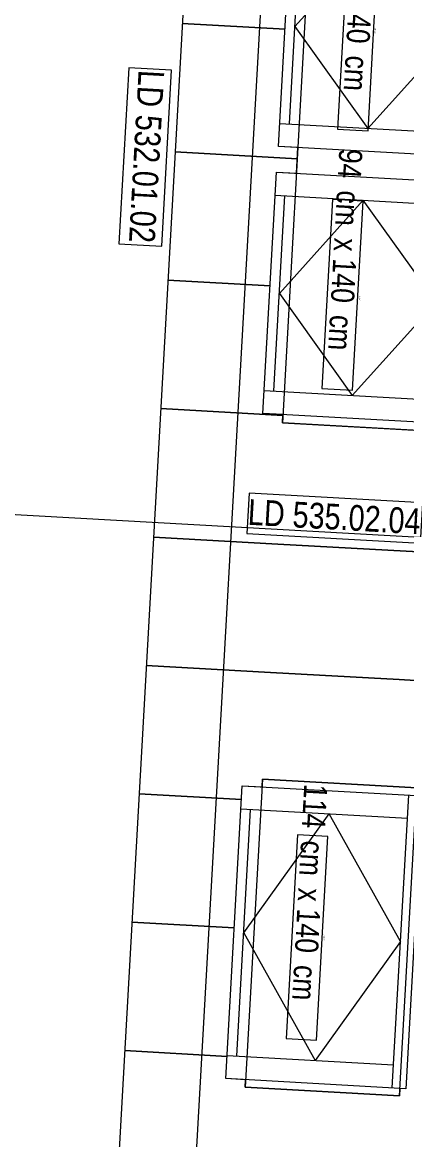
# Model space of a CAD drawing. Header units: metres. Extents: x -19025 to 34897, y -14024 to 26069.
# Drawn here: x -13343 to -11850, y 18165 to 22509 of the extents above; entities that cross this region are included whole.
import ezdxf
from ezdxf.enums import TextEntityAlignment as Align

# ---------------------------------------------------------------- set-up
doc = ezdxf.new("R2010")
doc.units = ezdxf.units.M
doc.header["$MEASUREMENT"] = 0
for name, color, linetype in [('11__100 Achsraster', 7, 'Continuous'), ('310 Dachkonstruktion massiv', 7, 'Continuous'), ('936 Beschriftung PP', 7, 'Continuous'), ('937 Beschriftung Detail', 7, 'Continuous')]:
    doc.layers.add(name, color=color, linetype=linetype)
doc.styles.add('ERSTELLTER_STIL_1', font='ARIALN.TTF')
doc.styles.add('ERSTELLTER_STIL_4', font='arialbd.ttf')
doc.styles.add('ERSTELLTER_STIL_9', font='arial.ttf', dxfattribs={"width": 0.8})
doc.linetypes.add('Grenze Bezirk', pattern='A,0,[2,22HAUS116_412 STG1 _ 2.DG_IndexB_2026-08-161.Shx,S=0.001587,R=0,X=0,Y=0],-0.25,0', length=0.25)

# ---------------------------------------------------------------- blocks, each defined once
blk = doc.blocks.new('Etikett_25_1', base_point=(-13.9071, 23.6466))
at = {"layer": '936 Beschriftung PP', "color": 7, "linetype": 'Continuous', "lineweight": 13, "flags": 128}
blk.add_lwpolyline([(-14.07, 22.861), (-13.9516, 22.8544), (-13.9071, 23.6466), (-14.0255, 23.6533)], close=True, dxfattribs=at)
at = {"layer": '936 Beschriftung PP', "color": 7, "lineweight": 13, "insert": (-13.9648, 22.8551), "char_height": 0.09, "attachment_point": 3, "rotation": 266.785, "style": 'ERSTELLTER_STIL_1'}
blk.add_mtext('\\A1;{\\pqr;\\pt0,1;\\fArial Narrow|b0|i0|c0|p0;\\W1.000000;114\\fArial Narrow|b0|i0|c0|p0;\\W1.000000;\\A1{\\H.66x;\\S^  ;}\\fArial Narrow|b0|i0|c0|p0;\\W1.000000; cm\\fArial Narrow|b0|i0|c0|p0;\\W1.000000;\\A1{\\H.66x;\\S^  ;}\\fArial Narrow|b0|i0|c0|p0;\\W1.000000; x \\fArial Narrow|b0|i0|c0|p0;\\W1.000000;\\fArial Narrow|b0|i0|c0|p0;\\W1.000000;\\fArial Narrow|b0|i0|c0|p0;\\W1.000000;\\fArial Narrow|b0|i0|c0|p0;\\W1.000000;\\fArial Narrow|b0|i0|c0|p0;\\W1.000000;140\\fArial Narrow|b0|i0|c0|p0;\\W1.000000;\\A1{\\H.66x;\\S^  ;}\\fArial Narrow|b0|i0|c0|p0;\\W1.000000; cm\\fArial Narrow|b0|i0|c0|p0;\\W1.000000;\\A1{\\H.66x;\\S^  ;}\\fArial Narrow|b0|i0|c0|p0;\\W1.000000;\\fArial Narrow|b0|i0|c0|p0;\\W1.000000;\\fArial Narrow|b0|i0|c0|p0;\\W1.000000;\\fArial Narrow|b0|i0|c0|p0;\\W1.000000;\\fArial Narrow|b0|i0|c0|p0;\\W1.000000;\\fArial Narrow|b0|i0|c0|p0;\\W1.000000;\\fArial Narrow|b0|i0|c0|p0;\\W1.000000;\\A1{\\H.66x;\\S^  ;}\\fArial Narrow|b0|i0|c0|p0;\\W1.000000;\\fArial Narrow|b0|i0|c0|p0;\\W1.000000;\\A1{\\H.66x;\\S^  ;}\\fArial Narrow|b0|i0|c0|p0;\\W1.000000;\\fArial Narrow|b0|i0|c0|p0;\\W1.000000;\\fArial Narrow|b0|i0|c0|p0;\\W1.000000;\\fArial Narrow|b0|i0|c0|p0;\\W1.000000;\\fArial Narrow|b0|i0|c0|p0;\\W1.000000;\\fArial Narrow|b0|i0|c0|p0;\\W1.000000;\\fArial Narrow|b0|i0|c0|p0;\\W1.000000;\\A1{\\H.66x;\\S^  ;}\\fArial Narrow|b0|i0|c0|p0;\\W1.000000;\\fArial Narrow|b0|i0|c0|p0;\\W1.000000;\\A1{\\H.66x;\\S^  ;}\\fArial Narrow|b0|i0|c0|p0;\\W1.000000;\\fArial Narrow|b0|i0|c0|p0;\\W1.000000;\\fArial Narrow|b0|i0|c0|p0;\\W1.000000;\\fArial Narrow|b0|i0|c0|p0;\\W1.000000;\\fArial Narrow|b0|i0|c0|p0;\\W1.000000;\\fArial Narrow|b0|i0|c0|p0;\\W1.000000;\\fArial Narrow|b0|i0|c0|p0;\\W1.000000;\\A1{\\H.66x;\\S^  ;}\\fArial Narrow|b0|i0|c0|p0;\\W1.000000;\\fArial Narrow|b0|i0|c0|p0;\\W1.000000;\\A1{\\H.66x;\\S^  ;}\\fArial Narrow|b0|i0|c0|p0;\\W1.000000;\\fArial Narrow|b0|i0|c0|p0;\\W1.000000;\\fArial Narrow|b0|i0|c0|p0;\\W1.000000;\\fArial Narrow|b0|i0|c0|p0;\\W1.000000;\\fArial Narrow|b0|i0|c0|p0;\\W1.000000;\\fArial Narrow|b0|i0|c0|p0;\\W1.000000;\\fArial Narrow|b0|i0|c0|p0;\\W1.000000;\\A1{\\H.66x;\\S^  ;}\\fArial Narrow|b0|i0|c0|p0;\\W1.000000;}', dxfattribs=at)
at = {"layer": '936 Beschriftung PP', "color": 7, "lineweight": 13, "style": 'ERSTELLTER_STIL_1'}
blk.add_attdef('DUMMY_92', text='', height=0.09, rotation=266.785, dxfattribs=at).set_placement((-13.9071, 23.6466), align=Align.TOP_LEFT)
blk = doc.blocks.new('Etikett_26_1', base_point=(-13.7708, 26.1164))
at = {"layer": '936 Beschriftung PP', "color": 7, "linetype": 'Continuous', "lineweight": 13, "flags": 128}
blk.add_lwpolyline([(-13.9305, 25.3886), (-13.812, 25.382), (-13.7708, 26.1164), (-13.8892, 26.123)], close=True, dxfattribs=at)
at = {"layer": '936 Beschriftung PP', "color": 7, "lineweight": 13, "insert": (-13.8252, 25.3827), "char_height": 0.09, "attachment_point": 3, "rotation": 266.785, "style": 'ERSTELLTER_STIL_1'}
blk.add_mtext('\\A1;{\\pqr;\\pt0,1;\\fArial Narrow|b0|i0|c0|p0;\\W1.000000;94\\fArial Narrow|b0|i0|c0|p0;\\W1.000000;\\A1{\\H.66x;\\S^  ;}\\fArial Narrow|b0|i0|c0|p0;\\W1.000000; cm\\fArial Narrow|b0|i0|c0|p0;\\W1.000000;\\A1{\\H.66x;\\S^  ;}\\fArial Narrow|b0|i0|c0|p0;\\W1.000000; x \\fArial Narrow|b0|i0|c0|p0;\\W1.000000;\\fArial Narrow|b0|i0|c0|p0;\\W1.000000;\\fArial Narrow|b0|i0|c0|p0;\\W1.000000;\\fArial Narrow|b0|i0|c0|p0;\\W1.000000;\\fArial Narrow|b0|i0|c0|p0;\\W1.000000;140\\fArial Narrow|b0|i0|c0|p0;\\W1.000000;\\A1{\\H.66x;\\S^  ;}\\fArial Narrow|b0|i0|c0|p0;\\W1.000000; cm\\fArial Narrow|b0|i0|c0|p0;\\W1.000000;\\A1{\\H.66x;\\S^  ;}\\fArial Narrow|b0|i0|c0|p0;\\W1.000000;\\fArial Narrow|b0|i0|c0|p0;\\W1.000000;\\fArial Narrow|b0|i0|c0|p0;\\W1.000000;\\fArial Narrow|b0|i0|c0|p0;\\W1.000000;\\fArial Narrow|b0|i0|c0|p0;\\W1.000000;\\fArial Narrow|b0|i0|c0|p0;\\W1.000000;\\fArial Narrow|b0|i0|c0|p0;\\W1.000000;\\A1{\\H.66x;\\S^  ;}\\fArial Narrow|b0|i0|c0|p0;\\W1.000000;\\fArial Narrow|b0|i0|c0|p0;\\W1.000000;\\A1{\\H.66x;\\S^  ;}\\fArial Narrow|b0|i0|c0|p0;\\W1.000000;\\fArial Narrow|b0|i0|c0|p0;\\W1.000000;\\fArial Narrow|b0|i0|c0|p0;\\W1.000000;\\fArial Narrow|b0|i0|c0|p0;\\W1.000000;\\fArial Narrow|b0|i0|c0|p0;\\W1.000000;\\fArial Narrow|b0|i0|c0|p0;\\W1.000000;\\fArial Narrow|b0|i0|c0|p0;\\W1.000000;\\A1{\\H.66x;\\S^  ;}\\fArial Narrow|b0|i0|c0|p0;\\W1.000000;\\fArial Narrow|b0|i0|c0|p0;\\W1.000000;\\A1{\\H.66x;\\S^  ;}\\fArial Narrow|b0|i0|c0|p0;\\W1.000000;\\fArial Narrow|b0|i0|c0|p0;\\W1.000000;\\fArial Narrow|b0|i0|c0|p0;\\W1.000000;\\fArial Narrow|b0|i0|c0|p0;\\W1.000000;\\fArial Narrow|b0|i0|c0|p0;\\W1.000000;\\fArial Narrow|b0|i0|c0|p0;\\W1.000000;\\fArial Narrow|b0|i0|c0|p0;\\W1.000000;\\A1{\\H.66x;\\S^  ;}\\fArial Narrow|b0|i0|c0|p0;\\W1.000000;\\fArial Narrow|b0|i0|c0|p0;\\W1.000000;\\A1{\\H.66x;\\S^  ;}\\fArial Narrow|b0|i0|c0|p0;\\W1.000000;\\fArial Narrow|b0|i0|c0|p0;\\W1.000000;\\fArial Narrow|b0|i0|c0|p0;\\W1.000000;\\fArial Narrow|b0|i0|c0|p0;\\W1.000000;\\fArial Narrow|b0|i0|c0|p0;\\W1.000000;\\fArial Narrow|b0|i0|c0|p0;\\W1.000000;\\fArial Narrow|b0|i0|c0|p0;\\W1.000000;\\A1{\\H.66x;\\S^  ;}\\fArial Narrow|b0|i0|c0|p0;\\W1.000000;}', dxfattribs=at)
at = {"layer": '936 Beschriftung PP', "color": 7, "lineweight": 13, "style": 'ERSTELLTER_STIL_1'}
blk.add_attdef('DUMMY_92', text='', height=0.09, rotation=266.785, dxfattribs=at).set_placement((-13.7708, 26.1164), align=Align.TOP_LEFT)
blk = doc.blocks.new('Etikett_27_1', base_point=(-13.7104, 27.125))
at = {"layer": '936 Beschriftung PP', "color": 7, "linetype": 'Continuous', "lineweight": 13, "flags": 128}
blk.add_lwpolyline([(-13.87, 26.3972), (-13.7516, 26.3906), (-13.7104, 27.125), (-13.8288, 27.1316)], close=True, dxfattribs=at)
at = {"layer": '936 Beschriftung PP', "color": 7, "lineweight": 13, "insert": (-13.7648, 26.3913), "char_height": 0.09, "attachment_point": 3, "rotation": 266.785, "style": 'ERSTELLTER_STIL_1'}
blk.add_mtext('\\A1;{\\pqr;\\pt0,1;\\fArial Narrow|b0|i0|c0|p0;\\W1.000000;94\\fArial Narrow|b0|i0|c0|p0;\\W1.000000;\\A1{\\H.66x;\\S^  ;}\\fArial Narrow|b0|i0|c0|p0;\\W1.000000; cm\\fArial Narrow|b0|i0|c0|p0;\\W1.000000;\\A1{\\H.66x;\\S^  ;}\\fArial Narrow|b0|i0|c0|p0;\\W1.000000; x \\fArial Narrow|b0|i0|c0|p0;\\W1.000000;\\fArial Narrow|b0|i0|c0|p0;\\W1.000000;\\fArial Narrow|b0|i0|c0|p0;\\W1.000000;\\fArial Narrow|b0|i0|c0|p0;\\W1.000000;\\fArial Narrow|b0|i0|c0|p0;\\W1.000000;140\\fArial Narrow|b0|i0|c0|p0;\\W1.000000;\\A1{\\H.66x;\\S^  ;}\\fArial Narrow|b0|i0|c0|p0;\\W1.000000; cm\\fArial Narrow|b0|i0|c0|p0;\\W1.000000;\\A1{\\H.66x;\\S^  ;}\\fArial Narrow|b0|i0|c0|p0;\\W1.000000;\\fArial Narrow|b0|i0|c0|p0;\\W1.000000;\\fArial Narrow|b0|i0|c0|p0;\\W1.000000;\\fArial Narrow|b0|i0|c0|p0;\\W1.000000;\\fArial Narrow|b0|i0|c0|p0;\\W1.000000;\\fArial Narrow|b0|i0|c0|p0;\\W1.000000;\\fArial Narrow|b0|i0|c0|p0;\\W1.000000;\\A1{\\H.66x;\\S^  ;}\\fArial Narrow|b0|i0|c0|p0;\\W1.000000;\\fArial Narrow|b0|i0|c0|p0;\\W1.000000;\\A1{\\H.66x;\\S^  ;}\\fArial Narrow|b0|i0|c0|p0;\\W1.000000;\\fArial Narrow|b0|i0|c0|p0;\\W1.000000;\\fArial Narrow|b0|i0|c0|p0;\\W1.000000;\\fArial Narrow|b0|i0|c0|p0;\\W1.000000;\\fArial Narrow|b0|i0|c0|p0;\\W1.000000;\\fArial Narrow|b0|i0|c0|p0;\\W1.000000;\\fArial Narrow|b0|i0|c0|p0;\\W1.000000;\\A1{\\H.66x;\\S^  ;}\\fArial Narrow|b0|i0|c0|p0;\\W1.000000;\\fArial Narrow|b0|i0|c0|p0;\\W1.000000;\\A1{\\H.66x;\\S^  ;}\\fArial Narrow|b0|i0|c0|p0;\\W1.000000;\\fArial Narrow|b0|i0|c0|p0;\\W1.000000;\\fArial Narrow|b0|i0|c0|p0;\\W1.000000;\\fArial Narrow|b0|i0|c0|p0;\\W1.000000;\\fArial Narrow|b0|i0|c0|p0;\\W1.000000;\\fArial Narrow|b0|i0|c0|p0;\\W1.000000;\\fArial Narrow|b0|i0|c0|p0;\\W1.000000;\\A1{\\H.66x;\\S^  ;}\\fArial Narrow|b0|i0|c0|p0;\\W1.000000;\\fArial Narrow|b0|i0|c0|p0;\\W1.000000;\\A1{\\H.66x;\\S^  ;}\\fArial Narrow|b0|i0|c0|p0;\\W1.000000;\\fArial Narrow|b0|i0|c0|p0;\\W1.000000;\\fArial Narrow|b0|i0|c0|p0;\\W1.000000;\\fArial Narrow|b0|i0|c0|p0;\\W1.000000;\\fArial Narrow|b0|i0|c0|p0;\\W1.000000;\\fArial Narrow|b0|i0|c0|p0;\\W1.000000;\\fArial Narrow|b0|i0|c0|p0;\\W1.000000;\\A1{\\H.66x;\\S^  ;}\\fArial Narrow|b0|i0|c0|p0;\\W1.000000;}', dxfattribs=at)
at = {"layer": '936 Beschriftung PP', "color": 7, "lineweight": 13, "style": 'ERSTELLTER_STIL_1'}
blk.add_attdef('DUMMY_92', text='', height=0.09, rotation=266.785, dxfattribs=at).set_placement((-13.7104, 27.125), align=Align.TOP_LEFT)
blk = doc.blocks.new('*X657')
at = {"layer": '310 Dachkonstruktion massiv', "color": 8, "linetype": 'Continuous', "lineweight": 5}
for p, q in [((-14.473, 26.8076), (-14.074, 26.7852)), ((-14.074, 26.7852), (-14.473, 26.8076)), ((-14.501, 26.3084), (-14.0267, 26.2818)), ((-14.0267, 26.2818), (-14.501, 26.3084)), ((-14.5289, 25.8091), (-14.1319, 25.7869)), ((-14.1319, 25.7869), (-14.5289, 25.8091)), ((-14.5569, 25.3099), (-14.0827, 25.2833)), ((-14.0827, 25.2833), (-14.5569, 25.3099)), ((-14.5849, 24.8107), (-14.1022, 24.7836)), ((-14.1022, 24.7836), (-14.5849, 24.8107)), ((-14.1022, 24.7836), (-13.603, 24.7557)), ((-13.603, 24.7557), (-14.1022, 24.7836)), ((-13.603, 24.7557), (-13.1037, 24.7277)), ((-13.1037, 24.7277), (-13.603, 24.7557)), ((-14.6128, 24.3115), (-14.1302, 24.2844)), ((-14.1302, 24.2844), (-14.6128, 24.3115)), ((-14.1302, 24.2844), (-13.6309, 24.2564)), ((-13.6309, 24.2564), (-14.1302, 24.2844)), ((-13.6309, 24.2564), (-13.1317, 24.2285)), ((-13.1317, 24.2285), (-13.6309, 24.2564)), ((-14.6408, 23.8123), (-14.243, 23.79)), ((-14.243, 23.79), (-14.6408, 23.8123)), ((-14.6688, 23.3131), (-14.271, 23.2908)), ((-14.271, 23.2908), (-14.6688, 23.3131)), ((-14.6968, 22.8138), (-14.299, 22.7915)), ((-14.299, 22.7915), (-14.6968, 22.8138))]:
    blk.add_line(p, q, dxfattribs=at)
blk = doc.blocks.new('Einfache Dachfensteröffnung_15')
at = {"layer": '310 Dachkonstruktion massiv', "linetype": 'Continuous', "lineweight": 0}
for p, q in [((1.0205, 0.6), (-1.0205, 0.6)), ((-1.0205, 0.6), (-1.0205, 0)), ((1.0205, 0), (1.0205, 0.6)), ((-1.0205, 0), (1.0205, 0))]:
    blk.add_line(p, q, dxfattribs=at)
blk = doc.blocks.new('Einfache Dachfensteröffnung_16')
at = {"layer": '310 Dachkonstruktion massiv', "linetype": 'Continuous', "lineweight": 0}
for p, q in [((0.5994, 0.6), (-0.5994, 0.6)), ((-0.5994, 0.6), (-0.5994, 0)), ((0.5994, 0), (0.5994, 0.6)), ((-0.5994, 0), (0.5994, 0))]:
    blk.add_line(p, q, dxfattribs=at)
blk = doc.blocks.new('VELUX GGU')
at = {"layer": '310 Dachkonstruktion massiv', "color": 7, "linetype": 'Continuous', "lineweight": 13}
for p, q in [((-0.57, 0.6475), (0.57, 0.6475)), ((-0.48, 0), (-0.48, 0.6475)), ((0, 0.6475), (-0.48, 0.3425)), ((0, 0.6475), (0.48, 0.3425)), ((0.48, 0), (0.48, 0.6475)), ((0, 0.0375), (-0.48, 0.3425)), ((0, 0.0375), (0.48, 0.3425)), ((-0.48, 0.0375), (0.48, 0.0375))]:
    blk.add_line(p, q, dxfattribs=at)
at = {"layer": '310 Dachkonstruktion massiv', "color": 7, "linetype": 'Continuous', "lineweight": 13, "flags": 128}
blk.add_lwpolyline([(-0.57, 0), (0.57, 0), (0.57, 0.7), (-0.57, 0.7)], close=True, dxfattribs=at)
at = {"layer": '310 Dachkonstruktion massiv', "color": 255, "linetype": 'Continuous', "lineweight": 13, "style": 'ERSTELLTER_STIL_1'}
blk.add_attdef('BO_edinum', text='', height=0.005, rotation=180, dxfattribs=at).set_placement((0, 0.35), align=Align.MIDDLE_CENTER)
blk = doc.blocks.new('VELUX GGU_2')
at = {"layer": '310 Dachkonstruktion massiv', "color": 7, "linetype": 'Continuous', "lineweight": 13}
for p, q in [((-0.47, 0.6475), (0.47, 0.6475)), ((-0.38, 0), (-0.38, 0.6475)), ((0, 0.6475), (-0.38, 0.3425)), ((0, 0.6475), (0.38, 0.3425)), ((0.38, 0), (0.38, 0.6475)), ((0, 0.0375), (-0.38, 0.3425)), ((0, 0.0375), (0.38, 0.3425)), ((-0.38, 0.0375), (0.38, 0.0375))]:
    blk.add_line(p, q, dxfattribs=at)
at = {"layer": '310 Dachkonstruktion massiv', "color": 7, "linetype": 'Continuous', "lineweight": 13, "flags": 128}
blk.add_lwpolyline([(-0.47, 0), (0.47, 0), (0.47, 0.7), (-0.47, 0.7)], close=True, dxfattribs=at)
at = {"layer": '310 Dachkonstruktion massiv', "color": 255, "linetype": 'Continuous', "lineweight": 13, "style": 'ERSTELLTER_STIL_1'}
blk.add_attdef('BO_edinum', text='', height=0.005, rotation=180, dxfattribs=at).set_placement((0, 0.35), align=Align.MIDDLE_CENTER)
blk = doc.blocks.new('Dachfläche_29_1', base_point=(-13.2152, 21.6128))
at = {"layer": '310 Dachkonstruktion massiv', "color": 7, "linetype": 'Continuous', "lineweight": 13, "flags": 128}
for points in [[(-14.3973, 28.1581), (-14.7391, 22.0587), (-14.0402, 22.0195), (-14.0604, 21.6602), (-13.2152, 21.6128), (-12.8522, 28.0874)], [(-14.0825, 25.2866), (-14.1597, 25.2909), (-14.1071, 26.2295), (-14.0299, 26.2251), (-14.0243, 26.3248), (-14.0995, 26.329), (-14.0469, 27.2676), (-13.9717, 27.2633), (-13.97, 27.2927), (-13.371, 27.2591), (-13.3726, 27.2298), (-13.348, 27.2284), (-13.4006, 26.2899), (-13.4252, 26.2912), (-13.4308, 26.1915), (-13.4082, 26.1903), (-13.4608, 25.2517), (-13.4834, 25.253), (-13.4852, 25.2212), (-14.0843, 25.2548)], [(-14.3038, 22.7049), (-14.24, 23.8431), (-14.1632, 23.8388), (-14.1616, 23.8688), (-13.5625, 23.8352), (-13.5642, 23.8052), (-13.5411, 23.8039), (-13.6049, 22.6657), (-13.628, 22.667), (-13.6296, 22.6382), (-14.2287, 22.6718), (-14.227, 22.7006)]]:
    blk.add_lwpolyline(points, close=True, dxfattribs=at)
at = {"layer": '310 Dachkonstruktion massiv', "color": 7, "linetype": 'Continuous', "lineweight": 13}
blk.add_blockref('*X657', (0, 0), dxfattribs=at)
at = {"layer": '310 Dachkonstruktion massiv', "linetype": 'Continuous', "lineweight": 0, "rotation": 266.7914836002512}
for name, p in [('Einfache Dachfensteröffnung_15', (-14.0272, 26.2737)), ('Einfache Dachfensteröffnung_16', (-14.1951, 23.2703))]:
    blk.add_blockref(name, p, dxfattribs=at)
at = {"layer": '310 Dachkonstruktion massiv', "linetype": 'Continuous', "lineweight": 0}
ref = blk.add_blockref('VELUX GGU_2', (-14.0732, 26.7983), dxfattribs=dict(at, xscale=-1, rotation=266.7914836002512))
ref.add_attrib('BO_edinum', '94/140', dxfattribs={"color": 8, "linetype": 'Continuous', "lineweight": 13, "height": 0.005, "rotation": 86.7915, "style": 'ERSTELLTER_STIL_1'}).set_placement((-13.7238, 26.7787), align=Align.MIDDLE_CENTER)
ref = blk.add_blockref('VELUX GGU_2', (-14.1334, 25.7602), dxfattribs=dict(at, xscale=-1, rotation=266.7914836002512))
ref.add_attrib('BO_edinum', '94/140', dxfattribs={"color": 8, "linetype": 'Continuous', "lineweight": 13, "height": 0.005, "rotation": 86.7915, "style": 'ERSTELLTER_STIL_1'}).set_placement((-13.7839, 25.7406), align=Align.MIDDLE_CENTER)
ref = blk.add_blockref('VELUX GGU', (-14.2719, 23.274), dxfattribs=dict(at, xscale=-1, rotation=266.7914836002512))
ref.add_attrib('BO_edinum', '114/140', dxfattribs={"color": 8, "linetype": 'Continuous', "lineweight": 13, "height": 0.005, "rotation": 86.7915, "style": 'ERSTELLTER_STIL_1'}).set_placement((-13.9225, 23.2544), align=Align.MIDDLE_CENTER)
blk = doc.blocks.new('Standard-Rastermarker_19')
at = {"layer": '11__100 Achsraster', "color": 8, "linetype": 'Grenze Bezirk', "lineweight": 5}
blk.add_line((1, 0), (10.5516, 0), dxfattribs=at)
at = {"layer": '11__100 Achsraster', "color": 8, "lineweight": 5, "style": 'ERSTELLTER_STIL_4'}
blk.add_attdef('AC_MarkerText_1', text='', height=0.2, rotation=3.2085, dxfattribs=at).set_placement((-0.2582, 0.0998), align=Align.TOP_CENTER)
blk = doc.blocks.new('Standard-Rastermarker_22')
at = {"layer": '11__100 Achsraster', "color": 8, "linetype": 'Grenze Bezirk', "lineweight": 5}
blk.add_line((1, 0), (23.3953, 0), dxfattribs=at)
at = {"layer": '11__100 Achsraster', "color": 8, "lineweight": 5, "style": 'ERSTELLTER_STIL_4'}
blk.add_attdef('AC_MarkerText_1', text='', height=0.2, rotation=273.2085, dxfattribs=at).set_placement((-0.1045, -0.0376), align=Align.TOP_CENTER)

msp = doc.modelspace()

# ---------------------------------------------------------------- linework, layer by layer
at = {"layer": '937 Beschriftung Detail', "color": 7, "linetype": 'Continuous', "lineweight": 13, "flags": 128}
msp.add_lwpolyline([(-12929.877, 22332.122), (-12968.253, 21647.536), (-12801.372, 21638.181), (-12762.996, 22322.767), (-12929.877, 22332.122)], close=True, dxfattribs=at)
at = {"layer": '937 Beschriftung Detail', "color": 155, "linetype": 'Continuous', "lineweight": 5, "true_color": 0x416cbe, "flags": 128}
msp.add_lwpolyline([(-12470.846, 20521.698), (-11796.245, 20483.876), (-11787.448, 20640.773), (-12462.049, 20678.595), (-12470.846, 20521.698)], close=True, dxfattribs=at)

# ---------------------------------------------------------------- block references
at = {"layer": '11__100 Achsraster', "color": 7, "linetype": 'Continuous', "lineweight": 18, "xscale": 1000, "yscale": 1000, "zscale": 1000}
for name, p, rotation in [('Standard-Rastermarker_19', (-12250.106, 25555.753), 266.7914836001973), ('Standard-Rastermarker_22', (-18511.319, 20882.897), 356.7914836001973)]:
    msp.add_blockref(name, p, dxfattribs=dict(at, rotation=rotation))
at = {"layer": '310 Dachkonstruktion massiv', "color": 7, "linetype": 'Continuous', "lineweight": 13, "xscale": 1000, "yscale": 1000, "zscale": 1000}
msp.add_blockref('Dachfläche_29_1', (-11463.824, 17309.719), dxfattribs=at)
at = {"layer": '936 Beschriftung PP', "color": 7, "linetype": 'Continuous', "lineweight": 13, "xscale": 1000, "yscale": 1000, "zscale": 1000}
for name, p in [('Etikett_27_1', (-11959.048, 22821.894)), ('Etikett_26_1', (-12019.468, 21813.298)), ('Etikett_25_1', (-12155.791, 19343.557))]:
    msp.add_blockref(name, p, dxfattribs=at)

# ---------------------------------------------------------------- texts
at = {"layer": '937 Beschriftung Detail', "color": 7, "linetype": 'Continuous', "lineweight": 13, "char_height": 100, "attachment_point": 7, "style": 'ERSTELLTER_STIL_9'}
for s, insert, rotation in [('\\A1;{\\pql;\\fArial|b0|i0|c0|p0;\\W0.800000;LD 53\\fArial|b0|i0|c0|p0;\\W0.800000;2\\fArial|b0|i0|c0|p0;\\W0.800000;.0\\fArial|b0|i0|c0|p0;\\W0.800000;1\\fArial|b0|i0|c0|p0;\\W0.800000;.0\\fArial|b0|i0|c0|p0;\\W0.800000;2}', (-12892.671, 22325.028), 266.791484), ('\\A1;{\\pql;\\fArial|b0|i0|c0|p0;\\W0.800000;LD 535.02.0\\fArial|b0|i0|c0|p0;\\W0.800000;4}', (-12469.024, 20554.192), 356.791061)]:
    msp.add_mtext(s, dxfattribs=dict(at, insert=insert, rotation=rotation))

doc.saveas('drawing.dxf')
